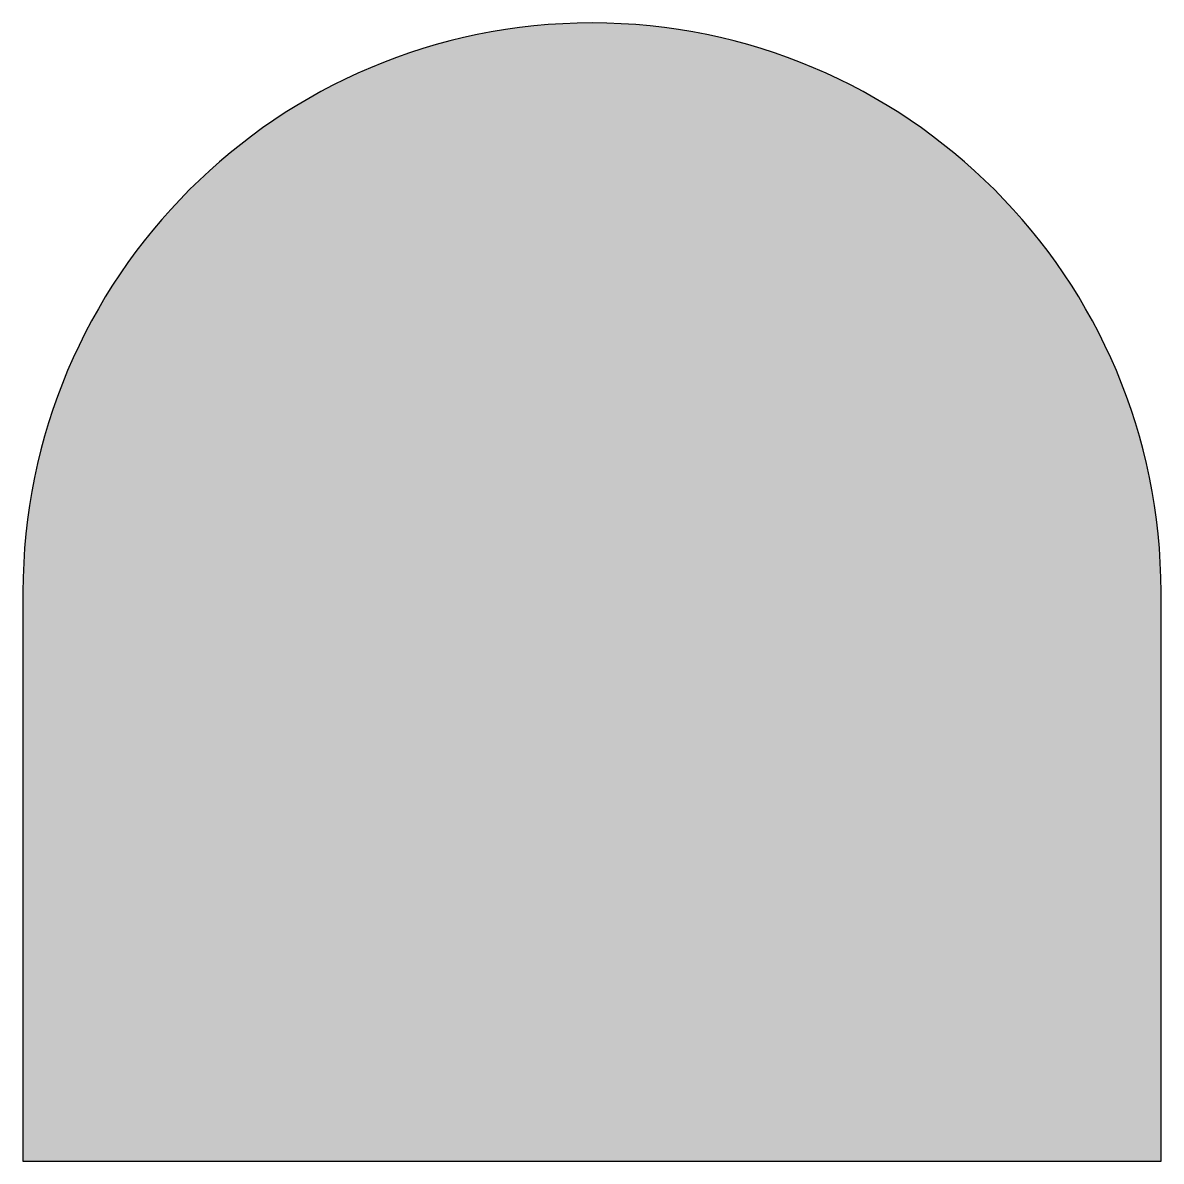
# Model space of a CAD drawing. Header units: metres. Extents: x -0.125 to 0.125, y -0.25 to 0.
import ezdxf

# ---------------------------------------------------------------- set-up
doc = ezdxf.new("R2010")
doc.units = ezdxf.units.M

msp = doc.modelspace()

# ---------------------------------------------------------------- hatches: boundary and pattern name
h = msp.add_hatch(color=254)
edge = h.paths.add_edge_path()
edge.add_line((-0.125, -0.125), (-0.125, -0.25))
edge.add_line((-0.125, -0.25), (0.125, -0.25))
edge.add_line((0.125, -0.25), (0.125, -0.125))
edge.add_arc((0, -0.125), 0.125, 0, 180)

# ---------------------------------------------------------------- linework, layer by layer
at = {"flags": 128}
msp.add_lwpolyline([(-0.125, -0.125), (-0.125, -0.25), (0.125, -0.25), (0.125, -0.125, 1)], format="xyb", close=True, dxfattribs=at)

doc.saveas('drawing.dxf')
